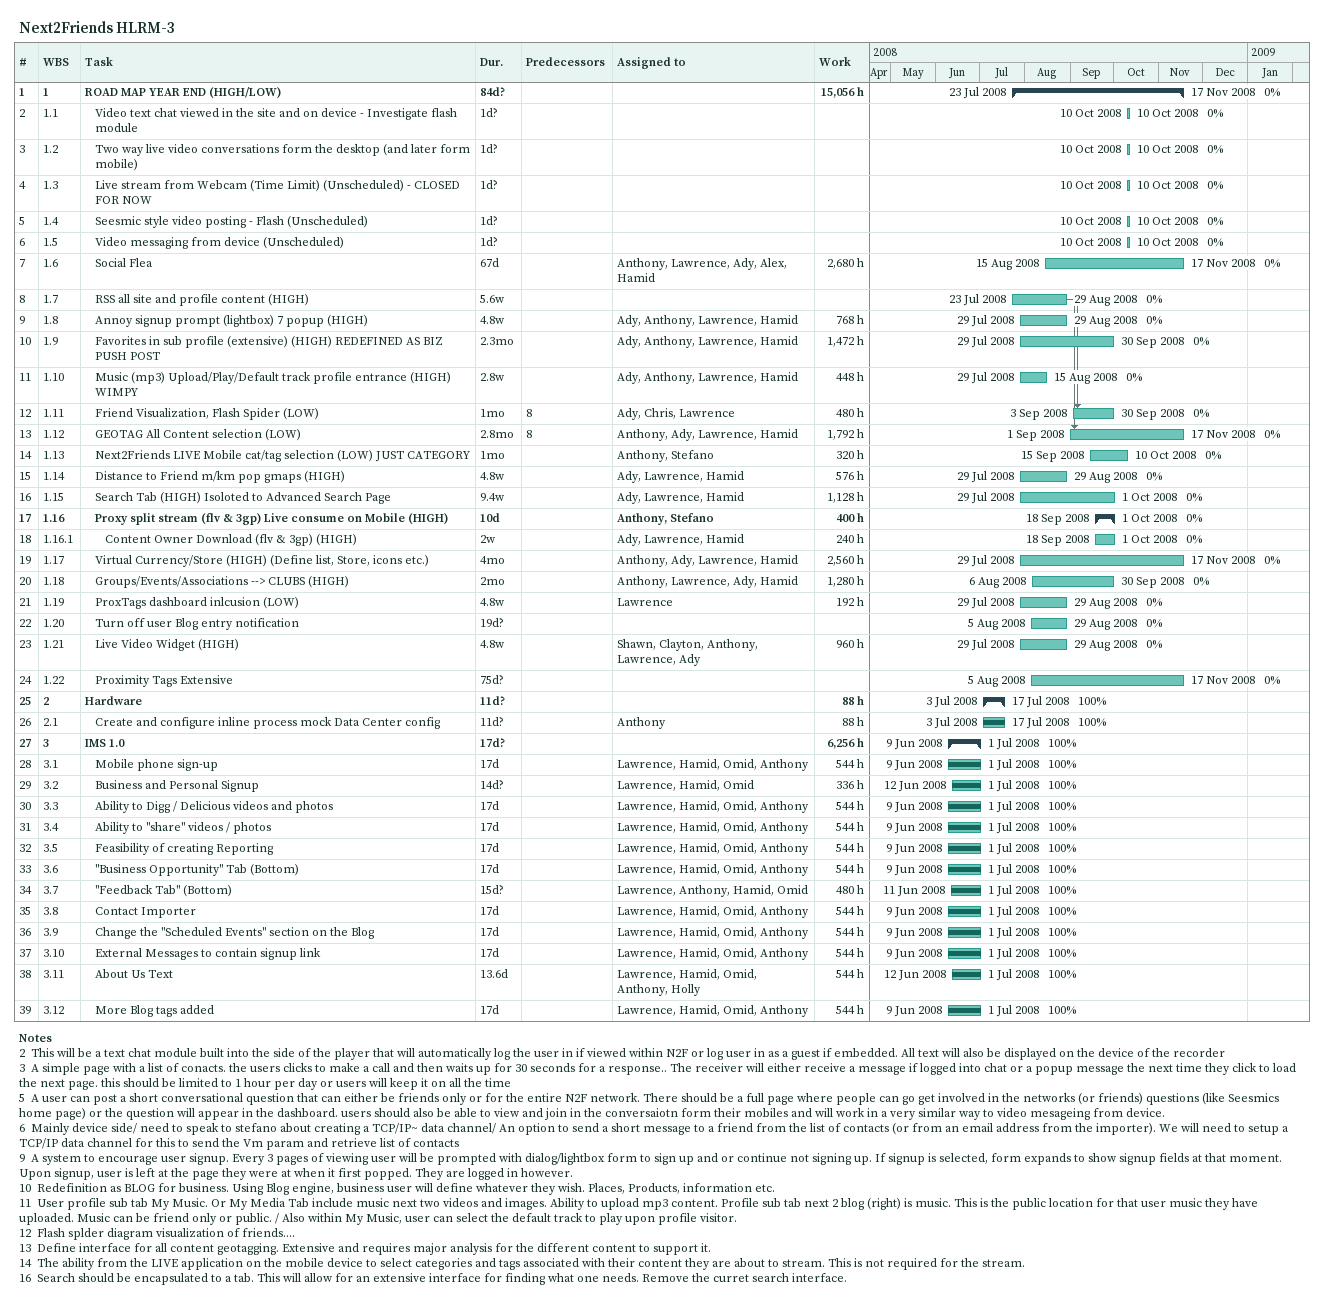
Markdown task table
Next2Friends HLRM-3

| ID | WBS | Task | Duration | Start | Finish | Predecessors | Resources | % complete | Work (h) |
|---|---|---|---|---|---|---|---|---|---|
| 1 | 1 | **ROAD MAP YEAR END (HIGH/LOW)** | 84d? | 2008-07-23 | 2008-11-17 |  |  | 0 | 15056 |
| 2 | 1.1 | Video text chat viewed in the site and on device - Investigate flash module | 1d? | 2008-10-10 | 2008-10-10 |  |  | 0 |  |
| 3 | 1.2 | Two way live video conversations form the desktop (and later form mobile) | 1d? | 2008-10-10 | 2008-10-10 |  |  | 0 |  |
| 4 | 1.3 | Live stream from Webcam (Time Limit) (Unscheduled) - CLOSED FOR NOW | 1d? | 2008-10-10 | 2008-10-10 |  |  | 0 |  |
| 5 | 1.4 | Seesmic style video posting - Flash (Unscheduled) | 1d? | 2008-10-10 | 2008-10-10 |  |  | 0 |  |
| 6 | 1.5 | Video messaging from device (Unscheduled) | 1d? | 2008-10-10 | 2008-10-10 |  |  | 0 |  |
| 7 | 1.6 | Social Flea | 67d | 2008-08-15 | 2008-11-17 |  | Anthony, Lawrence, Ady, Alex, Hamid | 0 | 2680 |
| 8 | 1.7 | RSS all site and profile content (HIGH) | 5.6w | 2008-07-23 | 2008-08-29 |  |  | 0 |  |
| 9 | 1.8 | Annoy signup prompt (lightbox) 7 popup (HIGH) | 4.8w | 2008-07-29 | 2008-08-29 |  | Ady, Anthony, Lawrence, Hamid | 0 | 768 |
| 10 | 1.9 | Favorites in sub profile (extensive) (HIGH) REDEFINED AS BIZ PUSH POST | 2.3mo | 2008-07-29 | 2008-09-30 |  | Ady, Anthony, Lawrence, Hamid | 0 | 1472 |
| 11 | 1.10 | Music (mp3) Upload/Play/Default track profile entrance (HIGH) WIMPY | 2.8w | 2008-07-29 | 2008-08-15 |  | Ady, Anthony, Lawrence, Hamid | 0 | 448 |
| 12 | 1.11 | Friend Visualization, Flash Spider (LOW) | 1mo | 2008-09-03 | 2008-09-30 | 8 | Ady, Chris, Lawrence | 0 | 480 |
| 13 | 1.12 | GEOTAG All Content selection (LOW) | 2.8mo | 2008-09-01 | 2008-11-17 | 8 | Anthony, Ady, Lawrence, Hamid | 0 | 1792 |
| 14 | 1.13 | Next2Friends LIVE Mobile cat/tag selection (LOW) JUST CATEGORY | 1mo | 2008-09-15 | 2008-10-10 |  | Anthony, Stefano | 0 | 320 |
| 15 | 1.14 | Distance to Friend m/km pop gmaps (HIGH) | 4.8w | 2008-07-29 | 2008-08-29 |  | Ady, Lawrence, Hamid | 0 | 576 |
| 16 | 1.15 | Search Tab (HIGH) Isoloted to Advanced Search Page | 9.4w | 2008-07-29 | 2008-10-01 |  | Ady, Lawrence, Hamid | 0 | 1128 |
| 17 | 1.16 | **Proxy split stream (flv & 3gp) Live consume on Mobile (HIGH)** | 10d | 2008-09-18 | 2008-10-01 |  | Anthony, Stefano | 0 | 400 |
| 18 | 1.16.1 | Content Owner Download (flv & 3gp) (HIGH) | 2w | 2008-09-18 | 2008-10-01 |  | Ady, Lawrence, Hamid | 0 | 240 |
| 19 | 1.17 | Virtual Currency/Store (HIGH) (Define list, Store, icons etc.) | 4mo | 2008-07-29 | 2008-11-17 |  | Anthony, Ady, Lawrence, Hamid | 0 | 2560 |
| 20 | 1.18 | Groups/Events/Associations --> CLUBS (HIGH) | 2mo | 2008-08-06 | 2008-09-30 |  | Anthony, Lawrence, Ady, Hamid | 0 | 1280 |
| 21 | 1.19 | ProxTags dashboard inlcusion (LOW) | 4.8w | 2008-07-29 | 2008-08-29 |  | Lawrence | 0 | 192 |
| 22 | 1.20 | Turn off user Blog entry notification | 19d? | 2008-08-05 | 2008-08-29 |  |  | 0 |  |
| 23 | 1.21 | Live Video Widget (HIGH) | 4.8w | 2008-07-29 | 2008-08-29 |  | Shawn, Clayton, Anthony, Lawrence, Ady | 0 | 960 |
| 24 | 1.22 | Proximity Tags Extensive | 75d? | 2008-08-05 | 2008-11-17 |  |  | 0 |  |
| 25 | 2 | **Hardware** | 11d? | 2008-07-03 | 2008-07-17 |  |  | 100 | 88 |
| 26 | 2.1 | Create and configure inline process mock Data Center config | 11d? | 2008-07-03 | 2008-07-17 |  | Anthony | 100 | 88 |
| 27 | 3 | **IMS 1.0** | 17d? | 2008-06-09 | 2008-07-01 |  |  | 100 | 6256 |
| 28 | 3.1 | Mobile phone sign-up | 17d | 2008-06-09 | 2008-07-01 |  | Lawrence, Hamid, Omid, Anthony | 100 | 544 |
| 29 | 3.2 | Business and Personal Signup | 14d? | 2008-06-12 | 2008-07-01 |  | Lawrence, Hamid, Omid | 100 | 336 |
| 30 | 3.3 | Ability to Digg / Delicious videos and photos | 17d | 2008-06-09 | 2008-07-01 |  | Lawrence, Hamid, Omid, Anthony | 100 | 544 |
| 31 | 3.4 | Ability to "share" videos / photos | 17d | 2008-06-09 | 2008-07-01 |  | Lawrence, Hamid, Omid, Anthony | 100 | 544 |
| 32 | 3.5 | Feasibility of creating Reporting | 17d | 2008-06-09 | 2008-07-01 |  | Lawrence, Hamid, Omid, Anthony | 100 | 544 |
| 33 | 3.6 | "Business Opportunity" Tab (Bottom) | 17d | 2008-06-09 | 2008-07-01 |  | Lawrence, Hamid, Omid, Anthony | 100 | 544 |
| 34 | 3.7 | "Feedback Tab" (Bottom) | 15d? | 2008-06-11 | 2008-07-01 |  | Lawrence, Anthony, Hamid, Omid | 100 | 480 |
| 35 | 3.8 | Contact Importer | 17d | 2008-06-09 | 2008-07-01 |  | Lawrence, Hamid, Omid, Anthony | 100 | 544 |
| 36 | 3.9 | Change the "Scheduled Events" section on the Blog | 17d | 2008-06-09 | 2008-07-01 |  | Lawrence, Hamid, Omid, Anthony | 100 | 544 |
| 37 | 3.10 | External Messages to contain signup link | 17d | 2008-06-09 | 2008-07-01 |  | Lawrence, Hamid, Omid, Anthony | 100 | 544 |
| 38 | 3.11 | About Us Text | 13.6d | 2008-06-12 | 2008-07-01 |  | Lawrence, Hamid, Omid, Anthony, Holly | 100 | 544 |
| 39 | 3.12 | More Blog tags added | 17d | 2008-06-09 | 2008-07-01 |  | Lawrence, Hamid, Omid, Anthony | 100 | 544 |

Notes
- 2: This will be a text chat module built into the side of the player that will automatically log the user in if viewed within N2F or log user in as a guest if embedded. All text will also be displayed on the device of the recorder
- 3: A simple page with a list of conacts. the users clicks to make a call and then waits up for 30 seconds for a response.. The receiver will either receive a message if logged into chat or a popup message the next time they click to load the next page. this should be limited to 1 hour per day or users will keep it on all the time
- 5: A user can post a short conversational question that can either be friends only or for the entire N2F network. There should be a full page where people can go get involved in the networks (or friends) questions (like Seesmics home page) or the question will appear in the dashboard. users should also be able to view and join in the conversaiotn form their mobiles and will work in a very similar way to video mesageing from device.
- 6: Mainly device side/ need to speak to stefano about creating a TCP/IP~ data channel/ An option to send a short message to a friend from the list of contacts (or from an email address from the importer). We will need to setup a TCP/IP data channel for this to send the Vm param and retrieve list of contacts
- 9: A system to encourage user signup. Every 3 pages of viewing user will be prompted with dialog/lightbox form to sign up and or continue not signing up. If signup is selected, form expands to show signup fields at that moment. Upon signup, user is left at the page they were at when it first popped. They are logged in however.
- 10: Redefinition as BLOG for business. Using Blog engine, business user will define whatever they wish. Places, Products, information etc.
- 11: User profile sub tab My Music. Or My Media Tab include music next two videos and images. Ability to upload mp3 content. Profile sub tab next 2 blog (right) is music. This is the public location for that user music they have uploaded. Music can be friend only or public. / Also within My Music, user can select the default track to play upon profile visitor.
- 12: Flash splder diagram visualization of friends....
- 13: Define interface for all content geotagging. Extensive and requires major analysis for the different content to support it.
- 14: The ability from the LIVE application on the mobile device to select categories and tags associated with their content they are about to stream. This is not required for the stream.
- 16: Search should be encapsulated to a tab. This will allow for an extensive interface for finding what one needs. Remove the curret search interface.
